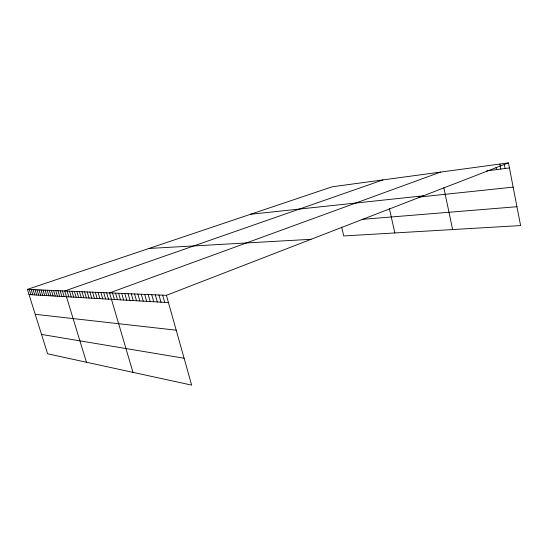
<?xml version="1.0" encoding="UTF-8"?>
<svg xmlns="http://www.w3.org/2000/svg" width="548" height="548" viewBox="0 0 548 548"><rect width="100%" height="100%" fill="white"/><g stroke="black" fill="none" stroke-linecap="round" stroke-linejoin="round"><path stroke-width="0.82" d="M166.407 295.317L191.649 385.114L47.608 353.796L27.4 289.385L166.407 295.317L508.448 162.886L520.6 225.564L343.76 235.948L341.664 227.078M440.551 172.093L109.566 292.892L132.965 372.352M382.984 179.902L64.698 290.974L86.433 362.235M27.4 289.385L332.17 186.793L508.448 162.886M486.583 170.901L509.428 167.941M250.594 214.254L423.392 195.821M418.323 197.143L419.686 196.999M420.371 196.924L513.147 187.128M362.002 219.364L516.949 206.719M148.981 248.456L311.072 239.305M29.03 294.584L168.455 302.606M35.223 314.312L176.209 330.197M41.538 334.444L184.101 358.248M29.277 289.467L30.914 294.694M37.011 289.796L38.675 295.139M35.045 289.707L36.702 295.023M33.099 289.625L34.75 294.913M31.181 289.543L32.825 294.803M45.087 290.139L46.779 295.605M43.032 290.05L44.717 295.488M41.004 289.967L42.682 295.365M38.997 289.878L40.668 295.256M51.396 290.406L53.115 295.968M49.272 290.317L50.978 295.845M47.169 290.228L48.868 295.721M60.164 290.783L61.903 296.475M57.93 290.687L59.663 296.345M55.732 290.591L57.458 296.221M53.553 290.502L55.273 296.091M67.075 291.077L68.843 296.872M62.417 290.878L64.164 296.605M74.384 291.392L76.172 297.297M71.918 291.283L73.699 297.153M69.48 291.18L71.254 297.016M81.974 291.714L83.789 297.735M79.412 291.605L81.214 297.585M76.884 291.495L78.679 297.441M89.872 292.05L91.708 298.187M87.207 291.94L89.029 298.037M84.57 291.824L86.392 297.886M98.085 292.399L99.942 298.667M95.311 292.283L97.16 298.502M92.571 292.166L94.414 298.345M106.634 292.769L108.518 299.16M103.743 292.646L105.62 298.989M100.894 292.522L102.764 298.824M112.532 293.016L114.436 299.496M121.697 293.413L123.629 300.03M118.601 293.276L120.519 299.845M115.546 293.146L117.457 299.674M128.027 293.68L129.979 300.393M124.841 293.543L126.78 300.208M137.877 294.098L139.85 300.962M134.548 293.961L136.514 300.77M131.267 293.817L133.219 300.578M144.686 294.392L146.679 301.352M141.254 294.242L143.24 301.153M151.707 294.694L153.721 301.756M148.172 294.543L150.173 301.558M158.941 295.002L160.975 302.174M155.296 294.845L157.317 301.969M162.646 295.16L164.688 302.393M389.429 208.699L394.848 232.948M443.832 187.724L452.614 229.557M496.084 167.119L496.577 169.606M504.283 164.311L505.098 168.503M499.838 164.058L500.817 169.058"/></g></svg>
